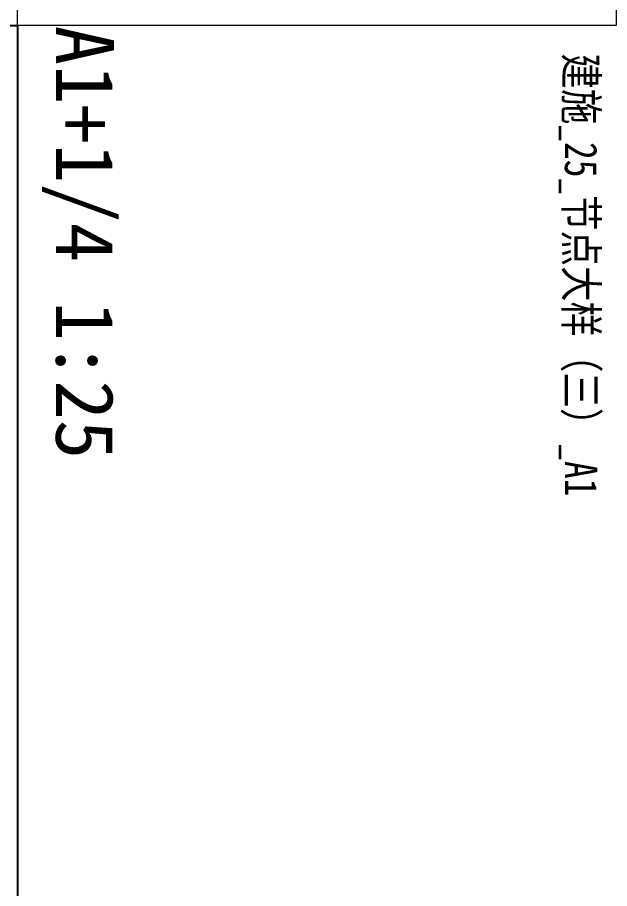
# Model space of a CAD drawing. Extents: x -668857 to 154266, y -275694 to 291306.
# Drawn here: x 15307 to 22970, y 156037 to 167313 of the extents above; entities that cross this region are included whole.
import ezdxf

# ---------------------------------------------------------------- set-up
doc = ezdxf.new("R2010")
doc.units = 0
doc.header["$LTSCALE"] = 1000
doc.layers.add('yichutu', color=7, linetype='CONTINUOUS')
doc.layers.add('导图字', color=7, linetype='CONTINUOUS')
doc.layers.add('图框', color=9, linetype='CONTINUOUS', lineweight=18)
doc.styles.add('_TCH_LABEL', font='simhei.ttf')
doc.styles.add('黑体', font='simhei.ttf')

# ---------------------------------------------------------------- blocks, each defined once
blk = doc.blocks.new('yct-1051-594-26275-14850-25-1002.0')
at = {"layer": 'yichutu', "color": 7}
blk.add_lwpolyline([(0, 0), (0, 14850), (26275, 14850), (26275, 0)], close=True, dxfattribs=at)
at = {"layer": 'yichutu', "color": 7, "style": '_TCH_LABEL'}
blk.add_text('A1+1/4 1:25', height=750, dxfattribs=at).set_placement((0, 15350))

msp = doc.modelspace()

# ---------------------------------------------------------------- linework, layer by layer
at = {"layer": '图框', "color": 2}
msp.add_lwpolyline([(23057.01, 167207.06), (15307.01, 167207.06), (15307.01, 171707.06), (23057.01, 171707.06)], close=True, dxfattribs=at)

# ---------------------------------------------------------------- block references
at = {"layer": 'yichutu', "rotation": 270}
msp.add_blockref('yct-1051-594-26275-14850-25-1002.0', (457.01, 167207.06), dxfattribs=at)

# ---------------------------------------------------------------- texts
at = {"layer": '导图字', "color": 1, "style": '黑体', "width": 0.8}
msp.add_text('建施_25_节点大样（三）_A1', height=420.5907, rotation=270, dxfattribs=at).set_placement((22391.15, 166846.27))

doc.saveas('drawing.dxf')
